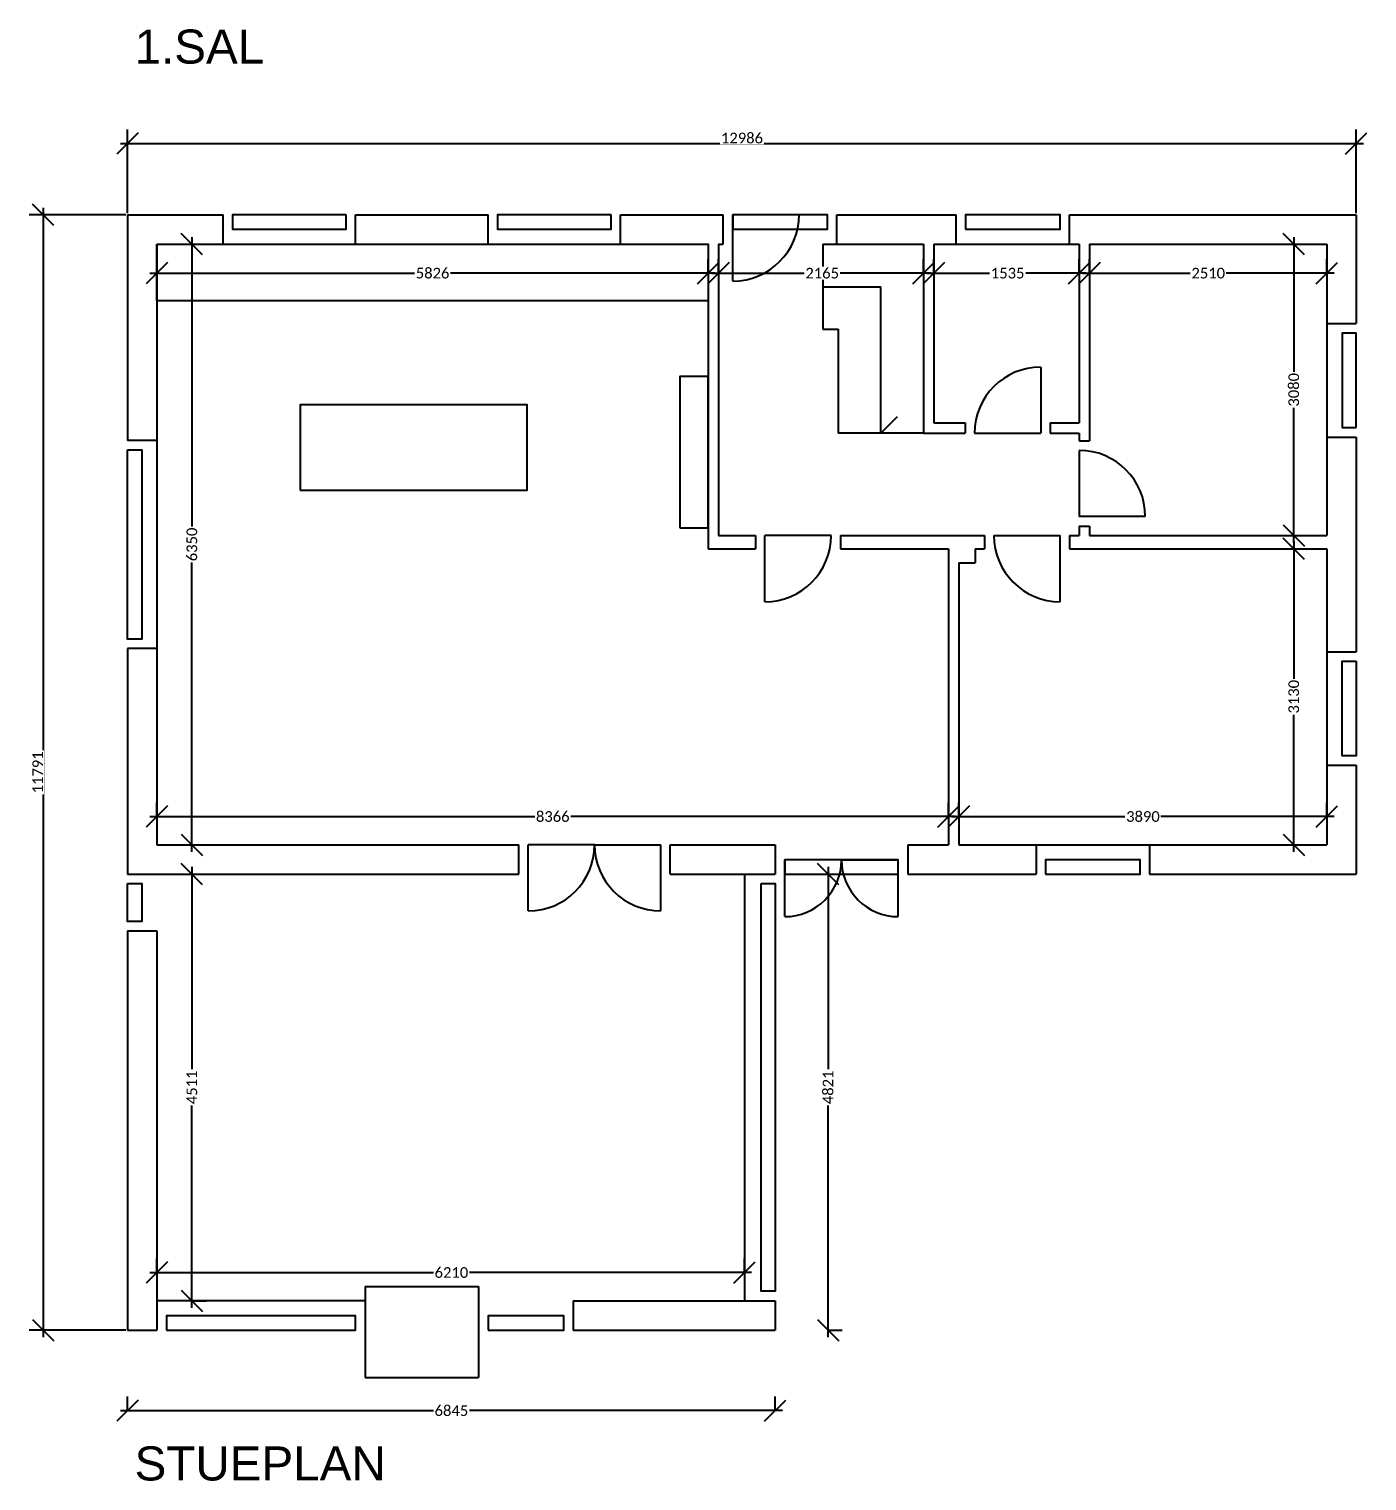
# Model space of a CAD drawing. Header units: millimetres. Extents: x -125028 to 402293, y -1165516 to -1085363.
# Drawn here: x -79810 to -65670, y -1132955 to -1117605 of the extents above; entities that cross this region are included whole.
import ezdxf

# ---------------------------------------------------------------- set-up
doc = ezdxf.new("R2010")
doc.units = ezdxf.units.MM
doc.header["$LTSCALE"] = 100
doc.layers.add('A99--M-', color=9, linetype='Continuous', lineweight=9)
for name, color, linetype in [('Døre', 1, 'Continuous'), ('Inventar', 8, 'Continuous'), ('Tekst rum', 161, 'Continuous'), ('Trappe og elevator', 1, 'Continuous'), ('Vinduesglas', 220, 'Continuous'), ('Vægge meget let', 8, 'Continuous'), ('Vægge tung', 4, 'Continuous')]:
    doc.layers.add(name, color=color, linetype=linetype)
doc.styles.add('Calibri_1', font='calibri.ttf', dxfattribs={"height": 112.5})
doc.dimstyles.new('Diagonal_-_1_5_mm_Calibri', dxfattribs={"dimscale": 304.8, "dimtxt": 132.451698, "dimasz": 0.738189, "dimexe": 0.492126, "dimexo": 0.0625, "dimgap": 0, "dimtad": 1, "dimdec": 0, "dimzin": 0, "dimdsep": 46, "dimtxsty": 'Calibri_1', "dimblk1": 'OBLIQUE', "dimblk2": 'OBLIQUE', "dimsah": 1, "dimcen": 0.09, "dimdle": 0.246063, "dimazin": 0, "dimtfac": 1, "dimtdec": 4, "dimtix": 1, "dimtmove": 2, "dimatfit": 3, "dimfxl": 0.492126, "dimfxlon": 1, "dimtvp": 1, "dimtfill": 1, "dimtolj": 1, "dimtzin": 0, "dimarcsym": 2})

# ---------------------------------------------------------------- blocks, each defined once
blk = doc.blocks.new('_Oblique')
at = {"color": 0, "linetype": 'ByBlock', "lineweight": -2}
blk.add_line((-0.5, -0.5), (0.5, 0.5), dxfattribs=at)
blk = doc.blocks.new('*D2906')
at = {"layer": 'A99--M-', "color": 0, "lineweight": -2, "transparency": 16777216}
for p, q in [((-78768, -1119550), (-78768, -1118666)), ((-65782, -1119550), (-65782, -1118666)), ((-78843, -1118816), (-65707, -1118816))]:
    blk.add_line(p, q, dxfattribs=at)
at = {"layer": 'Defpoints', "color": 0, "transparency": 16777216}
for p in [(-65782, -1118816), (-78768, -1119569), (-65782, -1119569)]:
    blk.add_point(p, dxfattribs=at)
at = {"layer": 'A99--M-', "color": 0, "lineweight": -2, "transparency": 16777216, "xscale": 224.9999999999999, "yscale": 224.9999999999999, "zscale": 224.9999999999999, "rotation": 180}
blk.add_blockref('_Oblique', (-78768, -1118816), dxfattribs=at)
at = {"layer": 'A99--M-', "color": 0, "lineweight": -2, "transparency": 16777216, "xscale": 224.9999999999999, "yscale": 224.9999999999999, "zscale": 224.9999999999999}
blk.add_blockref('_Oblique', (-65782, -1118816), dxfattribs=at)
at = {"layer": 'A99--M-', "color": 0, "transparency": 16777216, "insert": (-72275, -1118758), "char_height": 112.5, "attachment_point": 5, "style": 'Calibri_1', "bg_fill": 3, "box_fill_scale": 1.1, "bg_fill_color": 256, "bg_fill_true_color": 13158600, "bg_fill_transparency": 0}
blk.add_mtext('\\A1;12986', dxfattribs=at)
blk = doc.blocks.new('*D2907')
at = {"layer": 'A99--M-', "color": 0, "lineweight": -2, "transparency": 16777216}
for p, q in [((-79660, -1119494), (-79660, -1131435)), ((-78787, -1119569), (-79810, -1119569)), ((-78787, -1131360), (-79810, -1131360))]:
    blk.add_line(p, q, dxfattribs=at)
at = {"layer": 'Defpoints', "color": 0, "transparency": 16777216}
for p in [(-78768, -1119569), (-79660, -1131360), (-78768, -1131360)]:
    blk.add_point(p, dxfattribs=at)
at = {"layer": 'A99--M-', "color": 0, "lineweight": -2, "transparency": 16777216, "xscale": 224.9999999999999, "yscale": 224.9999999999999, "zscale": 224.9999999999999}
for p, rotation in [((-79660, -1119569), 90), ((-79660, -1131360), 270)]:
    blk.add_blockref('_Oblique', p, dxfattribs=dict(at, rotation=rotation))
at = {"layer": 'A99--M-', "color": 0, "transparency": 16777216, "insert": (-79718, -1125464), "char_height": 112.5, "attachment_point": 5, "rotation": 90, "style": 'Calibri_1', "bg_fill": 3, "box_fill_scale": 1.1, "bg_fill_color": 256, "bg_fill_true_color": 13158600, "bg_fill_transparency": 0}
blk.add_mtext('\\A1;11791', dxfattribs=at)
blk = doc.blocks.new('*D2905')
at = {"layer": 'A99--M-', "color": 0, "lineweight": -2, "transparency": 16777216}
for p, q in [((-78089, -1119804), (-78089, -1122882)), ((-78089, -1119879), (-77939, -1119879)), ((-78089, -1126304), (-78089, -1123226)), ((-78089, -1126229), (-77939, -1126229))]:
    blk.add_line(p, q, dxfattribs=at)
at = {"layer": 'Defpoints', "color": 0, "transparency": 16777216}
for p in [(-78089, -1119879), (-78089, -1126229), (-78089, -1126229)]:
    blk.add_point(p, dxfattribs=at)
at = {"layer": 'A99--M-', "color": 0, "lineweight": -2, "transparency": 16777216, "xscale": 224.9999999999999, "yscale": 224.9999999999999, "zscale": 224.9999999999999}
for p, rotation in [((-78089, -1119879), 90), ((-78089, -1126229), 270)]:
    blk.add_blockref('_Oblique', p, dxfattribs=dict(at, rotation=rotation))
at = {"layer": 'A99--M-', "color": 0, "transparency": 16777216, "insert": (-78089, -1123054), "char_height": 112.5, "attachment_point": 5, "rotation": 90, "style": 'Calibri_1', "bg_fill": 3, "box_fill_scale": 1.1, "bg_fill_color": 256, "bg_fill_true_color": 13158600, "bg_fill_transparency": 0}
blk.add_mtext('\\A1;6350', dxfattribs=at)
blk = doc.blocks.new('*D2869')
at = {"layer": 'A99--M-', "color": 0, "lineweight": -2, "transparency": 16777216}
for p, q in [((-78089, -1126464), (-78089, -1128622)), ((-78089, -1126539), (-77939, -1126539)), ((-78089, -1131125), (-78089, -1128967)), ((-78089, -1131050), (-77939, -1131050))]:
    blk.add_line(p, q, dxfattribs=at)
at = {"layer": 'Defpoints', "color": 0, "transparency": 16777216}
for p in [(-78089, -1126539), (-78089, -1131050), (-78089, -1131050)]:
    blk.add_point(p, dxfattribs=at)
at = {"layer": 'A99--M-', "color": 0, "lineweight": -2, "transparency": 16777216, "xscale": 224.9999999999999, "yscale": 224.9999999999999, "zscale": 224.9999999999999}
for p, rotation in [((-78089, -1126539), 90), ((-78089, -1131050), 270)]:
    blk.add_blockref('_Oblique', p, dxfattribs=dict(at, rotation=rotation))
at = {"layer": 'A99--M-', "color": 0, "transparency": 16777216, "insert": (-78089, -1128794), "char_height": 112.5, "attachment_point": 5, "rotation": 90, "style": 'Calibri_1', "bg_fill": 3, "box_fill_scale": 1.1, "bg_fill_color": 256, "bg_fill_true_color": 13158600, "bg_fill_transparency": 0}
blk.add_mtext('\\A1;4511', dxfattribs=at)
blk = doc.blocks.new('*D2870')
at = {"layer": 'A99--M-', "color": 0, "lineweight": -2, "transparency": 16777216}
for p, q in [((-68602, -1120186), (-68602, -1120036)), ((-66092, -1120186), (-66092, -1120036)), ((-68677, -1120186), (-67519, -1120186)), ((-66017, -1120186), (-67175, -1120186))]:
    blk.add_line(p, q, dxfattribs=at)
at = {"layer": 'Defpoints', "color": 0, "transparency": 16777216}
for p in [(-68602, -1120186), (-68602, -1120186), (-66092, -1120186)]:
    blk.add_point(p, dxfattribs=at)
at = {"layer": 'A99--M-', "color": 0, "lineweight": -2, "transparency": 16777216, "xscale": 224.9999999999999, "yscale": 224.9999999999999, "zscale": 224.9999999999999, "rotation": 180}
blk.add_blockref('_Oblique', (-68602, -1120186), dxfattribs=at)
at = {"layer": 'A99--M-', "color": 0, "lineweight": -2, "transparency": 16777216, "xscale": 224.9999999999999, "yscale": 224.9999999999999, "zscale": 224.9999999999999}
blk.add_blockref('_Oblique', (-66092, -1120186), dxfattribs=at)
at = {"layer": 'A99--M-', "color": 0, "transparency": 16777216, "insert": (-67347, -1120186), "char_height": 112.5, "attachment_point": 5, "style": 'Calibri_1', "bg_fill": 3, "box_fill_scale": 1.1, "bg_fill_color": 256, "bg_fill_true_color": 13158600, "bg_fill_transparency": 0}
blk.add_mtext('\\A1;2510', dxfattribs=at)
blk = doc.blocks.new('*D2871')
at = {"layer": 'A99--M-', "color": 0, "lineweight": -2, "transparency": 16777216}
for p, q in [((-70247, -1120186), (-70247, -1120036)), ((-68712, -1120186), (-68712, -1120036)), ((-70322, -1120186), (-69634, -1120186)), ((-68637, -1120186), (-69300, -1120186))]:
    blk.add_line(p, q, dxfattribs=at)
at = {"layer": 'Defpoints', "color": 0, "transparency": 16777216}
for p in [(-70247, -1120186), (-70247, -1120186), (-68712, -1120186)]:
    blk.add_point(p, dxfattribs=at)
at = {"layer": 'A99--M-', "color": 0, "lineweight": -2, "transparency": 16777216, "xscale": 224.9999999999999, "yscale": 224.9999999999999, "zscale": 224.9999999999999, "rotation": 180}
blk.add_blockref('_Oblique', (-70247, -1120186), dxfattribs=at)
at = {"layer": 'A99--M-', "color": 0, "lineweight": -2, "transparency": 16777216, "xscale": 224.9999999999999, "yscale": 224.9999999999999, "zscale": 224.9999999999999}
blk.add_blockref('_Oblique', (-68712, -1120186), dxfattribs=at)
at = {"layer": 'A99--M-', "color": 0, "transparency": 16777216, "insert": (-69467, -1120186), "char_height": 112.5, "attachment_point": 5, "style": 'Calibri_1', "bg_fill": 3, "box_fill_scale": 1.1, "bg_fill_color": 256, "bg_fill_true_color": 13158600, "bg_fill_transparency": 0}
blk.add_mtext('\\A1;1535', dxfattribs=at)
blk = doc.blocks.new('*D2872')
at = {"layer": 'A99--M-', "color": 0, "lineweight": -2, "transparency": 16777216}
for p, q in [((-72522, -1120186), (-72522, -1120036)), ((-70357, -1120186), (-70357, -1120036)), ((-72597, -1120186), (-71597, -1120186)), ((-70282, -1120186), (-71257, -1120186))]:
    blk.add_line(p, q, dxfattribs=at)
at = {"layer": 'Defpoints', "color": 0, "transparency": 16777216}
for p in [(-72522, -1120186), (-72522, -1120186), (-70357, -1120186)]:
    blk.add_point(p, dxfattribs=at)
at = {"layer": 'A99--M-', "color": 0, "lineweight": -2, "transparency": 16777216, "xscale": 224.9999999999999, "yscale": 224.9999999999999, "zscale": 224.9999999999999, "rotation": 180}
blk.add_blockref('_Oblique', (-72522, -1120186), dxfattribs=at)
at = {"layer": 'A99--M-', "color": 0, "lineweight": -2, "transparency": 16777216, "xscale": 224.9999999999999, "yscale": 224.9999999999999, "zscale": 224.9999999999999}
blk.add_blockref('_Oblique', (-70357, -1120186), dxfattribs=at)
at = {"layer": 'A99--M-', "color": 0, "transparency": 16777216, "insert": (-71427, -1120186), "char_height": 112.5, "attachment_point": 5, "style": 'Calibri_1', "bg_fill": 3, "box_fill_scale": 1.1, "bg_fill_color": 256, "bg_fill_true_color": 13158600, "bg_fill_transparency": 0}
blk.add_mtext('\\A1;2165', dxfattribs=at)
blk = doc.blocks.new('*D2873')
at = {"layer": 'A99--M-', "color": 0, "lineweight": -2, "transparency": 16777216}
for p, q in [((-78458, -1120186), (-78458, -1120036)), ((-72632, -1120186), (-72632, -1120036)), ((-78533, -1120186), (-75717, -1120186)), ((-72557, -1120186), (-75373, -1120186))]:
    blk.add_line(p, q, dxfattribs=at)
at = {"layer": 'Defpoints', "color": 0, "transparency": 16777216}
for p in [(-78458, -1120186), (-78458, -1120186), (-72632, -1120186)]:
    blk.add_point(p, dxfattribs=at)
at = {"layer": 'A99--M-', "color": 0, "lineweight": -2, "transparency": 16777216, "xscale": 224.9999999999999, "yscale": 224.9999999999999, "zscale": 224.9999999999999, "rotation": 180}
blk.add_blockref('_Oblique', (-78458, -1120186), dxfattribs=at)
at = {"layer": 'A99--M-', "color": 0, "lineweight": -2, "transparency": 16777216, "xscale": 224.9999999999999, "yscale": 224.9999999999999, "zscale": 224.9999999999999}
blk.add_blockref('_Oblique', (-72632, -1120186), dxfattribs=at)
at = {"layer": 'A99--M-', "color": 0, "transparency": 16777216, "insert": (-75545, -1120186), "char_height": 112.5, "attachment_point": 5, "style": 'Calibri_1', "bg_fill": 3, "box_fill_scale": 1.1, "bg_fill_color": 256, "bg_fill_true_color": 13158600, "bg_fill_transparency": 0}
blk.add_mtext('\\A1;5826', dxfattribs=at)
blk = doc.blocks.new('*D2874')
at = {"layer": 'A99--M-', "color": 0, "lineweight": -2, "transparency": 16777216}
for p, q in [((-69982, -1125931), (-69982, -1125781)), ((-66092, -1125931), (-66092, -1125781)), ((-70057, -1125931), (-68209.125, -1125931)), ((-66017, -1125931), (-67864.875, -1125931))]:
    blk.add_line(p, q, dxfattribs=at)
at = {"layer": 'Defpoints', "color": 0, "transparency": 16777216}
for p in [(-69982, -1125931), (-69982, -1125931), (-66092, -1125931)]:
    blk.add_point(p, dxfattribs=at)
at = {"layer": 'A99--M-', "color": 0, "lineweight": -2, "transparency": 16777216, "xscale": 224.9999999999999, "yscale": 224.9999999999999, "zscale": 224.9999999999999, "rotation": 180}
blk.add_blockref('_Oblique', (-69982, -1125931), dxfattribs=at)
at = {"layer": 'A99--M-', "color": 0, "lineweight": -2, "transparency": 16777216, "xscale": 224.9999999999999, "yscale": 224.9999999999999, "zscale": 224.9999999999999}
blk.add_blockref('_Oblique', (-66092, -1125931), dxfattribs=at)
at = {"layer": 'A99--M-', "color": 0, "transparency": 16777216, "insert": (-68037, -1125931), "char_height": 112.5, "attachment_point": 5, "style": 'Calibri_1', "bg_fill": 3, "box_fill_scale": 1.1, "bg_fill_color": 256, "bg_fill_true_color": 13158600, "bg_fill_transparency": 0}
blk.add_mtext('\\A1;3890', dxfattribs=at)
blk = doc.blocks.new('*D2875')
at = {"layer": 'A99--M-', "color": 0, "lineweight": -2, "transparency": 16777216}
for p, q in [((-78458, -1125931), (-78458, -1125781)), ((-70092, -1125931), (-70092, -1125781)), ((-78533, -1125931), (-74448, -1125931)), ((-70017, -1125931), (-74102, -1125931))]:
    blk.add_line(p, q, dxfattribs=at)
at = {"layer": 'Defpoints', "color": 0, "transparency": 16777216}
for p in [(-78458, -1125931), (-78458, -1125931), (-70092, -1125931)]:
    blk.add_point(p, dxfattribs=at)
at = {"layer": 'A99--M-', "color": 0, "lineweight": -2, "transparency": 16777216, "xscale": 224.9999999999999, "yscale": 224.9999999999999, "zscale": 224.9999999999999, "rotation": 180}
blk.add_blockref('_Oblique', (-78458, -1125931), dxfattribs=at)
at = {"layer": 'A99--M-', "color": 0, "lineweight": -2, "transparency": 16777216, "xscale": 224.9999999999999, "yscale": 224.9999999999999, "zscale": 224.9999999999999}
blk.add_blockref('_Oblique', (-70092, -1125931), dxfattribs=at)
at = {"layer": 'A99--M-', "color": 0, "transparency": 16777216, "insert": (-74275, -1125931), "char_height": 112.5, "attachment_point": 5, "style": 'Calibri_1', "bg_fill": 3, "box_fill_scale": 1.1, "bg_fill_color": 256, "bg_fill_true_color": 13158600, "bg_fill_transparency": 0}
blk.add_mtext('\\A1;8366', dxfattribs=at)
blk = doc.blocks.new('*D2876')
at = {"layer": 'A99--M-', "color": 0, "lineweight": -2, "transparency": 16777216}
for p, q in [((-66443, -1119804), (-66443, -1121246.875)), ((-66443, -1119879), (-66293, -1119879)), ((-66443, -1123034), (-66443, -1121591.125)), ((-66443, -1122959), (-66293, -1122959))]:
    blk.add_line(p, q, dxfattribs=at)
at = {"layer": 'Defpoints', "color": 0, "transparency": 16777216}
for p in [(-66443, -1119879), (-66443, -1122959), (-66443, -1122959)]:
    blk.add_point(p, dxfattribs=at)
at = {"layer": 'A99--M-', "color": 0, "lineweight": -2, "transparency": 16777216, "xscale": 224.9999999999999, "yscale": 224.9999999999999, "zscale": 224.9999999999999}
for p, rotation in [((-66443, -1119879), 90), ((-66443, -1122959), 270)]:
    blk.add_blockref('_Oblique', p, dxfattribs=dict(at, rotation=rotation))
at = {"layer": 'A99--M-', "color": 0, "transparency": 16777216, "insert": (-66443, -1121419), "char_height": 112.5, "attachment_point": 5, "rotation": 90, "style": 'Calibri_1', "bg_fill": 3, "box_fill_scale": 1.1, "bg_fill_color": 256, "bg_fill_true_color": 13158600, "bg_fill_transparency": 0}
blk.add_mtext('\\A1;3080', dxfattribs=at)
blk = doc.blocks.new('*D2877')
at = {"layer": 'A99--M-', "color": 0, "lineweight": -2, "transparency": 16777216}
for p, q in [((-66443, -1123024), (-66443, -1124491.875)), ((-66443, -1123099), (-66293, -1123099)), ((-66443, -1126304), (-66443, -1124836.125)), ((-66443, -1126229), (-66293, -1126229))]:
    blk.add_line(p, q, dxfattribs=at)
at = {"layer": 'Defpoints', "color": 0, "transparency": 16777216}
for p in [(-66443, -1123099), (-66443, -1126229), (-66443, -1126229)]:
    blk.add_point(p, dxfattribs=at)
at = {"layer": 'A99--M-', "color": 0, "lineweight": -2, "transparency": 16777216, "xscale": 224.9999999999999, "yscale": 224.9999999999999, "zscale": 224.9999999999999}
for p, rotation in [((-66443, -1123099), 90), ((-66443, -1126229), 270)]:
    blk.add_blockref('_Oblique', p, dxfattribs=dict(at, rotation=rotation))
at = {"layer": 'A99--M-', "color": 0, "transparency": 16777216, "insert": (-66443, -1124664), "char_height": 112.5, "attachment_point": 5, "rotation": 90, "style": 'Calibri_1', "bg_fill": 3, "box_fill_scale": 1.1, "bg_fill_color": 256, "bg_fill_true_color": 13158600, "bg_fill_transparency": 0}
blk.add_mtext('\\A1;3130', dxfattribs=at)
blk = doc.blocks.new('*D2878')
at = {"layer": 'A99--M-', "color": 0, "lineweight": -2, "transparency": 16777216}
for p, q in [((-78458, -1130752), (-78458, -1130602)), ((-72248, -1130752), (-72248, -1130602)), ((-78533, -1130752), (-75517, -1130752)), ((-72173, -1130752), (-75174, -1130752))]:
    blk.add_line(p, q, dxfattribs=at)
at = {"layer": 'Defpoints', "color": 0, "transparency": 16777216}
for p in [(-78458, -1130752), (-78458, -1130752), (-72248, -1130752)]:
    blk.add_point(p, dxfattribs=at)
at = {"layer": 'A99--M-', "color": 0, "lineweight": -2, "transparency": 16777216, "xscale": 224.9999999999999, "yscale": 224.9999999999999, "zscale": 224.9999999999999, "rotation": 180}
blk.add_blockref('_Oblique', (-78458, -1130752), dxfattribs=at)
at = {"layer": 'A99--M-', "color": 0, "lineweight": -2, "transparency": 16777216, "xscale": 224.9999999999999, "yscale": 224.9999999999999, "zscale": 224.9999999999999}
blk.add_blockref('_Oblique', (-72248, -1130752), dxfattribs=at)
at = {"layer": 'A99--M-', "color": 0, "transparency": 16777216, "insert": (-75346, -1130752), "char_height": 112.5, "attachment_point": 5, "style": 'Calibri_1', "bg_fill": 3, "box_fill_scale": 1.1, "bg_fill_color": 256, "bg_fill_true_color": 13158600, "bg_fill_transparency": 0}
blk.add_mtext('\\A1;6210', dxfattribs=at)
blk = doc.blocks.new('*D2893')
at = {"layer": 'A99--M-', "color": 0, "lineweight": -2, "transparency": 16777216}
for p, q in [((-78768, -1132212), (-78768, -1132062)), ((-71923, -1132212), (-71923, -1132062)), ((-78843, -1132212), (-75515, -1132212)), ((-71848, -1132212), (-75176, -1132212))]:
    blk.add_line(p, q, dxfattribs=at)
at = {"layer": 'Defpoints', "color": 0, "transparency": 16777216}
for p in [(-78768, -1132212), (-78768, -1132212), (-71923, -1132212)]:
    blk.add_point(p, dxfattribs=at)
at = {"layer": 'A99--M-', "color": 0, "lineweight": -2, "transparency": 16777216, "xscale": 224.9999999999999, "yscale": 224.9999999999999, "zscale": 224.9999999999999, "rotation": 180}
blk.add_blockref('_Oblique', (-78768, -1132212), dxfattribs=at)
at = {"layer": 'A99--M-', "color": 0, "lineweight": -2, "transparency": 16777216, "xscale": 224.9999999999999, "yscale": 224.9999999999999, "zscale": 224.9999999999999}
blk.add_blockref('_Oblique', (-71923, -1132212), dxfattribs=at)
at = {"layer": 'A99--M-', "color": 0, "transparency": 16777216, "insert": (-75346, -1132212), "char_height": 112.5, "attachment_point": 5, "style": 'Calibri_1', "bg_fill": 3, "box_fill_scale": 1.1, "bg_fill_color": 256, "bg_fill_true_color": 13158600, "bg_fill_transparency": 0}
blk.add_mtext('\\A1;6845', dxfattribs=at)
blk = doc.blocks.new('*D2894')
at = {"layer": 'A99--M-', "color": 0, "lineweight": -2, "transparency": 16777216}
for p, q in [((-71365, -1126464), (-71365, -1128622)), ((-71365, -1126539), (-71215, -1126539)), ((-71365, -1131435), (-71365, -1128967)), ((-71365, -1131360), (-71215, -1131360))]:
    blk.add_line(p, q, dxfattribs=at)
at = {"layer": 'Defpoints', "color": 0, "transparency": 16777216}
for p in [(-71365, -1126539), (-71365, -1131360), (-71365, -1131360)]:
    blk.add_point(p, dxfattribs=at)
at = {"layer": 'A99--M-', "color": 0, "lineweight": -2, "transparency": 16777216, "xscale": 224.9999999999999, "yscale": 224.9999999999999, "zscale": 224.9999999999999}
for p, rotation in [((-71365, -1126539), 90), ((-71365, -1131360), 270)]:
    blk.add_blockref('_Oblique', p, dxfattribs=dict(at, rotation=rotation))
at = {"layer": 'A99--M-', "color": 0, "transparency": 16777216, "insert": (-71365, -1128794), "char_height": 112.5, "attachment_point": 5, "rotation": 90, "style": 'Calibri_1', "bg_fill": 3, "box_fill_scale": 1.1, "bg_fill_color": 256, "bg_fill_true_color": 13158600, "bg_fill_transparency": 0}
blk.add_mtext('\\A1;4821', dxfattribs=at)

msp = doc.modelspace()

# ---------------------------------------------------------------- linework, layer by layer
at = {"layer": 'Døre'}
for p, q in [((-72372, -1120269), (-72372, -1119569)), ((-71572, -1119569), (-72272, -1119569)), ((-69117, -1121179), (-69117, -1121879)), ((-69817, -1121879), (-69117, -1121879)), ((-68712, -1122059), (-68712, -1122759)), ((-68012, -1122759), (-68712, -1122759)), ((-71332, -1122959), (-72032, -1122959)), ((-72032, -1123659), (-72032, -1122959)), ((-69612, -1122959), (-68912, -1122959)), ((-68912, -1123659), (-68912, -1122959)), ((-73833, -1126229), (-74533, -1126229)), ((-74533, -1126929), (-74533, -1126229)), ((-73833, -1126229), (-73133, -1126229)), ((-73133, -1126929), (-73133, -1126229)), ((-71223, -1126389), (-71823, -1126389)), ((-71823, -1126989), (-71823, -1126389)), ((-71223, -1126389), (-70623, -1126389)), ((-70623, -1126989), (-70623, -1126389))]:
    msp.add_line(p, q, dxfattribs=at)
for centre, start, end in [((-72372, -1119569), 270, 0), ((-69117, -1121879), 90, 180), ((-68712, -1122759), 0, 90), ((-72032, -1122959), 270, 0), ((-68912, -1122959), 180, 270), ((-74533, -1126229), 270, 0), ((-73133, -1126229), 180, 270)]:
    msp.add_arc(centre, 700, start, end, dxfattribs=at)
at = {"layer": 'Inventar'}
for points in [[(-78458, -1119879), (-72632, -1119879), (-72632, -1120479), (-78458, -1120479)], [(-72932, -1122879), (-72632, -1122879), (-72632, -1121279), (-72932, -1121279)], [(-76945, -1122479), (-74545, -1122479), (-74545, -1121579), (-76945, -1121579)]]:
    msp.add_lwpolyline(points, close=True, dxfattribs=at)
at = {"layer": 'Trappe og elevator'}
for p, q in [((-71422, -1119879), (-71422, -1120779)), ((-71422, -1119879), (-71272, -1119879)), ((-71422, -1120329), (-70807, -1120329)), ((-70807, -1121879), (-70807, -1120329)), ((-71422, -1120779), (-71257, -1120779)), ((-71257, -1120779), (-71257, -1121879)), ((-70807, -1121879), (-70630.2, -1121702.2)), ((-70357, -1121879), (-71257, -1121879))]:
    msp.add_line(p, q, dxfattribs=at)
at = {"layer": 'Vinduesglas'}
for points in [[(-65782, -1121819), (-65782, -1120819), (-65932, -1120819), (-65932, -1121819)], [(-65782, -1124289), (-65782, -1125289), (-65932, -1125289), (-65932, -1124289)], [(-71823, -1126539), (-70623, -1126539), (-70623, -1126389), (-71823, -1126389)], [(-69067, -1126539), (-68067, -1126539), (-68067, -1126389), (-69067, -1126389)], [(-72073, -1126639), (-71923, -1126639), (-71923, -1130950), (-72073, -1130950)], [(-78358, -1131360), (-76358, -1131360), (-76358, -1131210), (-78358, -1131210)], [(-74958, -1131360), (-74158, -1131360), (-74158, -1131210), (-74958, -1131210)]]:
    msp.add_lwpolyline(points, close=True, dxfattribs=at)
at = {"layer": 'Vægge meget let'}
for p, q in [((-70012, -1119879), (-68812, -1119879)), ((-66092, -1120719), (-66092, -1121919)), ((-78458, -1121954), (-78458, -1124154)), ((-66092, -1124189), (-66092, -1125389)), ((-69167, -1126229), (-67967, -1126229)), ((-72248, -1126539), (-72248, -1131050)), ((-76258, -1131050), (-78458, -1131050))]:
    msp.add_line(p, q, dxfattribs=at)
at = {"layer": 'Vægge tung'}
for p, q in [((-78768, -1119569), (-78768, -1121954)), ((-78768, -1119569), (-77758, -1119569)), ((-76358, -1119569), (-74958, -1119569)), ((-73558, -1119569), (-72472, -1119569)), ((-72472, -1119879), (-72472, -1119569)), ((-71272, -1119569), (-70012, -1119569)), ((-71272, -1119879), (-71272, -1119569)), ((-68812, -1119569), (-65782, -1119569)), ((-65782, -1119569), (-65782, -1120719)), ((-78458, -1119879), (-78458, -1121954)), ((-78458, -1119879), (-77758, -1119879)), ((-76358, -1119879), (-74958, -1119879)), ((-73558, -1119879), (-72632, -1119879)), ((-72632, -1119879), (-72632, -1123099)), ((-72522, -1119879), (-72472, -1119879)), ((-72522, -1119879), (-72522, -1122959)), ((-71272, -1119879), (-70357, -1119879)), ((-70357, -1119879), (-70357, -1121879)), ((-70247, -1119879), (-70012, -1119879)), ((-70247, -1119879), (-70247, -1121769)), ((-68812, -1119879), (-68712, -1119879)), ((-68712, -1119879), (-68712, -1121769)), ((-68602, -1119879), (-66092, -1119879)), ((-68602, -1119879), (-68602, -1121959)), ((-66092, -1119879), (-66092, -1120719)), ((-66092, -1120719), (-65782, -1120719)), ((-70247, -1121769), (-69917, -1121769)), ((-69917, -1121769), (-69917, -1121879)), ((-69017, -1121769), (-68712, -1121769)), ((-69017, -1121769), (-69017, -1121879)), ((-70357, -1121879), (-69917, -1121879)), ((-69017, -1121879), (-68712, -1121879)), ((-68712, -1121879), (-68712, -1121959)), ((-68712, -1121959), (-68602, -1121959)), ((-66092, -1121919), (-66092, -1122959)), ((-66092, -1121919), (-65782, -1121919)), ((-65782, -1121919), (-65782, -1124189)), ((-68712, -1122859), (-68602, -1122859)), ((-68712, -1122859), (-68712, -1122959)), ((-68602, -1122859), (-68602, -1122959)), ((-72522, -1122959), (-72132, -1122959)), ((-72132, -1122959), (-72132, -1123099)), ((-71232, -1122959), (-69712, -1122959)), ((-71232, -1122959), (-71232, -1123099)), ((-69712, -1122959), (-69712, -1123099)), ((-68812, -1122959), (-68712, -1122959)), ((-68812, -1122959), (-68812, -1123099)), ((-68602, -1122959), (-66092, -1122959)), ((-72632, -1123099), (-72132, -1123099)), ((-71232, -1123099), (-70092, -1123099)), ((-70092, -1123099), (-70092, -1126229)), ((-69812, -1123099), (-69712, -1123099)), ((-69812, -1123099), (-69812, -1123249)), ((-68812, -1123099), (-66092, -1123099)), ((-66092, -1123099), (-66092, -1124189)), ((-69982, -1123249), (-69982, -1126229)), ((-69982, -1123249), (-69812, -1123249)), ((-78768, -1124154), (-78768, -1126539)), ((-78458, -1124154), (-78458, -1126229)), ((-66092, -1124189), (-65782, -1124189)), ((-66092, -1125389), (-66092, -1126229)), ((-66092, -1125389), (-65782, -1125389)), ((-65782, -1125389), (-65782, -1126539)), ((-78458, -1126229), (-74633, -1126229)), ((-74633, -1126539), (-74633, -1126229)), ((-73033, -1126229), (-71923, -1126229)), ((-73033, -1126539), (-73033, -1126229)), ((-71923, -1126229), (-71923, -1126539)), ((-70523, -1126229), (-70092, -1126229)), ((-70523, -1126229), (-70523, -1126539)), ((-69982, -1126229), (-69167, -1126229)), ((-69167, -1126229), (-69167, -1126539)), ((-67967, -1126229), (-66092, -1126229)), ((-67967, -1126229), (-67967, -1126539)), ((-78768, -1126539), (-74633, -1126539)), ((-73033, -1126539), (-71923, -1126539)), ((-70523, -1126539), (-69167, -1126539)), ((-67967, -1126539), (-65782, -1126539)), ((-78768, -1127139), (-78768, -1131360)), ((-78768, -1127139), (-78458, -1127139)), ((-78458, -1127139), (-78458, -1131360)), ((-76258, -1130900), (-76258, -1131860)), ((-76258, -1130900), (-75058, -1130900)), ((-75058, -1130900), (-75058, -1131860)), ((-74058, -1131050), (-74058, -1131360)), ((-74058, -1131050), (-71923, -1131050)), ((-71923, -1131050), (-71923, -1131360)), ((-78768, -1131360), (-78458, -1131360)), ((-74058, -1131360), (-71923, -1131360)), ((-76258, -1131860), (-75058, -1131860))]:
    msp.add_line(p, q, dxfattribs=at)

# ---------------------------------------------------------------- texts
at = {"layer": 'Tekst rum', "char_height": 360, "attachment_point": 1}
for s, insert in [('{\\fArial|b0|i0|c0|p34;1.SAL }', (-78694.4, -1117610.1)), ('{\\fArial|b0|i0|c0|p34;STUEPLAN }', (-78694.4, -1132590.1))]:
    msp.add_mtext_dynamic_manual_height_columns(s, width=6910.369, gutter_width=1, heights=[0], dxfattribs=dict(at, insert=insert))

# ---------------------------------------------------------------- dimensions: what is measured, and where the dimension line sits
at = {"layer": 'A99--M-'}
dim = msp.add_linear_dim(base=(-78768, -1132212), p1=(-71923, -1132212), p2=(-78768, -1132212), dimstyle='Diagonal_-_1_5_mm_Calibri', override={"dimpost": '<>', "dimfxl": 1459.172368}, dxfattribs=at)
dim.commit()
dim.dimension.update_dxf_attribs({"geometry": '*D2893', "text_midpoint": (-75345.5, -1132212), "dimtype": 160})

# ---------------------------------------------------------------- next in the draw order: dimensions: what is measured, and where the dimension line sits
dim = msp.add_linear_dim(base=(-65782, -1118816), p1=(-78768, -1119569), p2=(-65782, -1119569), dimstyle='Diagonal_-_1_5_mm_Calibri', override={"dimpost": '<>', "dimfxl": 1459.172368}, dxfattribs=at)
dim.commit()
dim.dimension.update_dxf_attribs({"geometry": '*D2906', "text_midpoint": (-72275, -1118758.4)})
for base, p1, p2, picture, middle in [((-78089, -1126229), (-78089, -1119879), (-78089, -1126229), '*D2905', (-78089, -1123054)), ((-78089, -1131050), (-78089, -1126539), (-78089, -1131050), '*D2869', (-78089, -1128794.5)), ((-71365, -1131360), (-71365, -1126539), (-71365, -1131360), '*D2894', (-71365, -1128794.5))]:
    dim = msp.add_linear_dim(base=base, p1=p1, p2=p2, angle=90, dimstyle='Diagonal_-_1_5_mm_Calibri', override={"dimpost": '<>', "dimfxl": 1459.172368}, dxfattribs=at)
    dim.commit()
    dim.dimension.update_dxf_attribs({"geometry": picture, "text_midpoint": middle, "dimtype": 160})
for base, p1, p2, picture, middle in [((-68602, -1120186), (-66092, -1120186), (-68602, -1120186), '*D2870', (-67347, -1120186)), ((-69982, -1125931), (-66092, -1125931), (-69982, -1125931), '*D2874', (-68037, -1125931))]:
    dim = msp.add_linear_dim(base=base, p1=p1, p2=p2, dimstyle='Diagonal_-_1_5_mm_Calibri', override={"dimpost": '<>', "dimfxl": 1459.172368}, dxfattribs=at)
    dim.commit()
    dim.dimension.update_dxf_attribs({"geometry": picture, "text_midpoint": middle, "dimtype": 160})

# ---------------------------------------------------------------- next in the draw order: linework, layer by layer
at = {"layer": 'Døre'}
for centre, start, end in [((-71823, -1126389), 270, 0), ((-70623, -1126389), 180, 270)]:
    msp.add_arc(centre, 600, start, end, dxfattribs=at)
at = {"layer": 'Vinduesglas'}
for points in [[(-76458, -1119569), (-77658, -1119569), (-77658, -1119719), (-76458, -1119719)], [(-73658, -1119569), (-74858, -1119569), (-74858, -1119719), (-73658, -1119719)], [(-72372, -1119719), (-71372, -1119719), (-71372, -1119569), (-72372, -1119569)], [(-69912, -1119719), (-68912, -1119719), (-68912, -1119569), (-69912, -1119569)]]:
    msp.add_lwpolyline(points, close=True, dxfattribs=at)
at = {"layer": 'Vægge tung'}
for p, q in [((-77758, -1119879), (-77758, -1119569)), ((-76358, -1119879), (-76358, -1119569)), ((-74958, -1119879), (-74958, -1119569)), ((-73558, -1119879), (-73558, -1119569)), ((-71272, -1119879), (-71272, -1119569)), ((-70012, -1119879), (-70012, -1119569)), ((-68812, -1119879), (-68812, -1119569))]:
    msp.add_line(p, q, dxfattribs=at)

# ---------------------------------------------------------------- next in the draw order: dimensions: what is measured, and where the dimension line sits
at = {"layer": 'A99--M-'}
dim = msp.add_linear_dim(base=(-79660, -1131360), p1=(-78768, -1119569), p2=(-78768, -1131360), angle=90, dimstyle='Diagonal_-_1_5_mm_Calibri', override={"dimpost": '<>', "dimfxl": 1459.172368}, dxfattribs=at)
dim.commit()
dim.dimension.update_dxf_attribs({"geometry": '*D2907', "text_midpoint": (-79717.6, -1125464.5)})
dim = msp.add_linear_dim(base=(-66443, -1122959), p1=(-66443, -1119879), p2=(-66443, -1122959), angle=90, dimstyle='Diagonal_-_1_5_mm_Calibri', override={"dimpost": '<>', "dimfxl": 1459.172368}, dxfattribs=at)
dim.commit()
dim.dimension.update_dxf_attribs({"geometry": '*D2876', "text_midpoint": (-66443, -1121419), "dimtype": 160})
for base, p1, p2, picture, middle in [((-70247, -1120186), (-68712, -1120186), (-70247, -1120186), '*D2871', (-69467, -1120186)), ((-78458, -1125931), (-70092, -1125931), (-78458, -1125931), '*D2875', (-74275, -1125931)), ((-78458, -1130752), (-72248, -1130752), (-78458, -1130752), '*D2878', (-75345.5, -1130752))]:
    dim = msp.add_linear_dim(base=base, p1=p1, p2=p2, dimstyle='Diagonal_-_1_5_mm_Calibri', override={"dimpost": '<>', "dimfxl": 1459.172368}, dxfattribs=at)
    dim.commit()
    dim.dimension.update_dxf_attribs({"geometry": picture, "text_midpoint": middle, "dimtype": 160})

# ---------------------------------------------------------------- next in the draw order: linework, layer by layer
at = {"layer": 'Vinduesglas'}
for points in [[(-78768, -1122054), (-78618, -1122054), (-78618, -1124054), (-78768, -1124054)], [(-78768, -1126639), (-78618, -1126639), (-78618, -1127039), (-78768, -1127039)]]:
    msp.add_lwpolyline(points, close=True, dxfattribs=at)
at = {"layer": 'Vægge tung'}
for p, q in [((-78458, -1121954), (-78768, -1121954)), ((-78458, -1124154), (-78768, -1124154))]:
    msp.add_line(p, q, dxfattribs=at)

# ---------------------------------------------------------------- next in the draw order: dimensions: what is measured, and where the dimension line sits
at = {"layer": 'A99--M-'}
dim = msp.add_linear_dim(base=(-72522, -1120186), p1=(-70357, -1120186), p2=(-72522, -1120186), dimstyle='Diagonal_-_1_5_mm_Calibri', override={"dimpost": '<>', "dimfxl": 1459.172368}, dxfattribs=at)
dim.commit()
dim.dimension.update_dxf_attribs({"geometry": '*D2872', "text_midpoint": (-71427, -1120186), "dimtype": 160})
dim = msp.add_linear_dim(base=(-66443, -1126229), p1=(-66443, -1123099), p2=(-66443, -1126229), angle=90, dimstyle='Diagonal_-_1_5_mm_Calibri', override={"dimpost": '<>', "dimfxl": 1459.172368}, dxfattribs=at)
dim.commit()
dim.dimension.update_dxf_attribs({"geometry": '*D2877', "text_midpoint": (-66443, -1124664), "dimtype": 160})

# ---------------------------------------------------------------- next in the draw order: dimensions: what is measured, and where the dimension line sits
dim = msp.add_linear_dim(base=(-78458, -1120186), p1=(-72632, -1120186), p2=(-78458, -1120186), dimstyle='Diagonal_-_1_5_mm_Calibri', override={"dimpost": '<>', "dimfxl": 1459.172368}, dxfattribs=at)
dim.commit()
dim.dimension.update_dxf_attribs({"geometry": '*D2873', "text_midpoint": (-75545, -1120186), "dimtype": 160})

doc.saveas('drawing.dxf')
